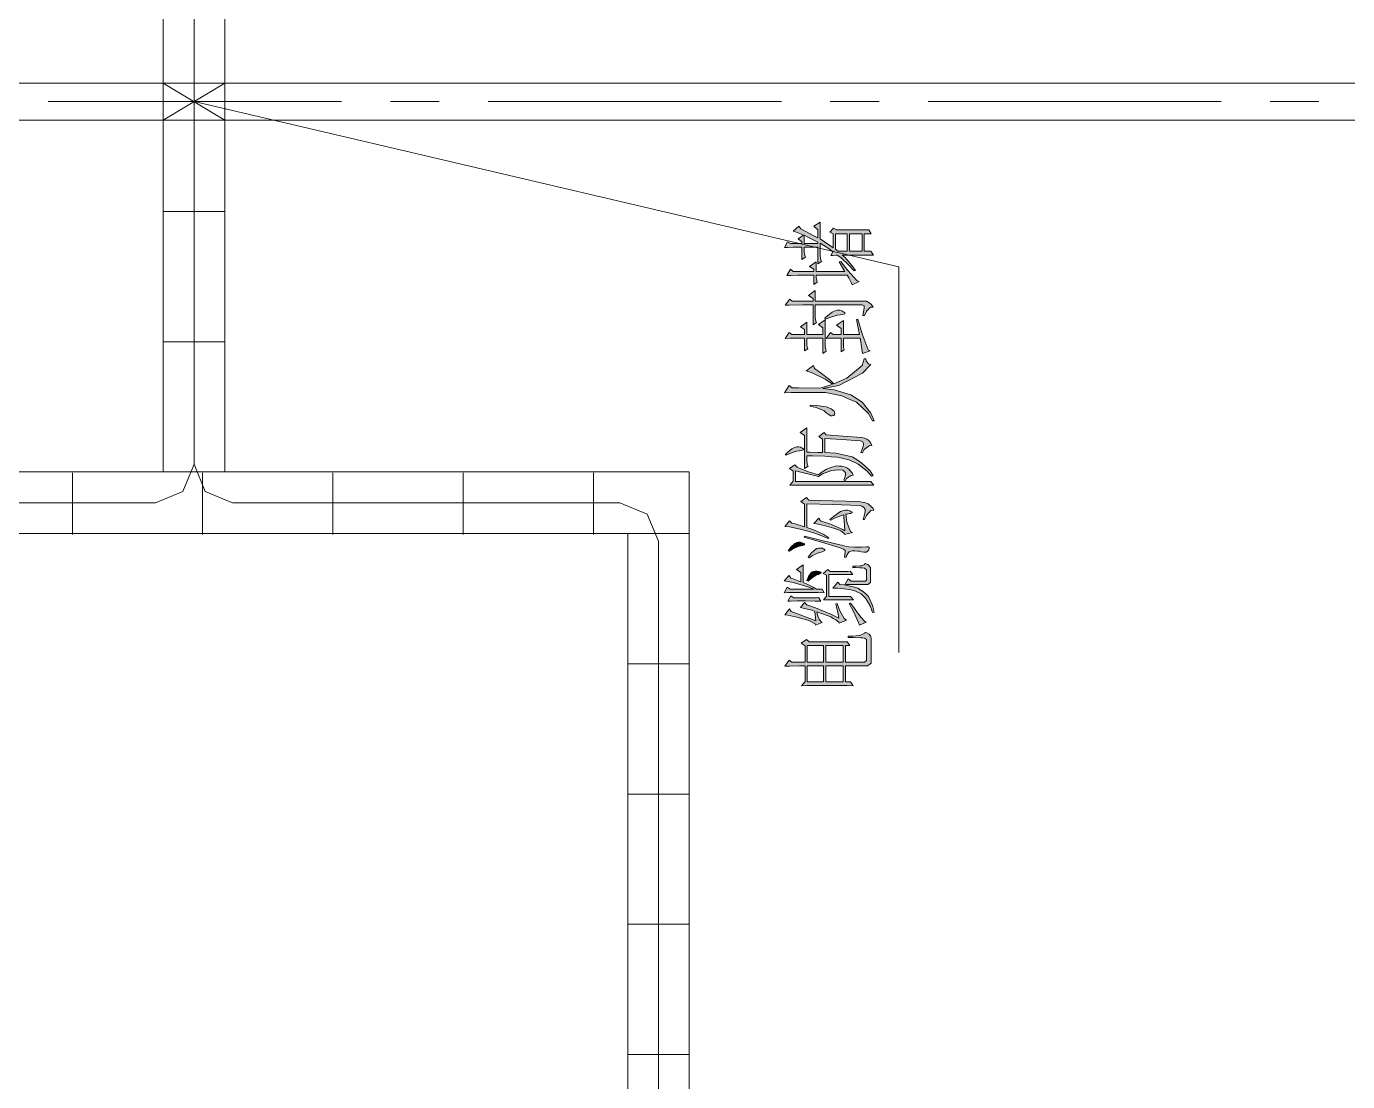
# Model space of a CAD drawing. Header units: millimetres. Extents: x 568 to 57335, y 85 to 28579.
# Drawn here: x 56595.5 to 56681.3, y 28178.5 to 28247.1 of the extents above; entities that cross this region are included whole.
import ezdxf

# ---------------------------------------------------------------- set-up
doc = ezdxf.new("R2010")
doc.units = ezdxf.units.MM

msp = doc.modelspace()

# ---------------------------------------------------------------- hatches: boundary and pattern name
h = msp.add_hatch(color=0)
h.paths.add_polyline_path([(56645.845, 28232.713), (56645.404, 28232.713), (56645.283, 28232.713), (56644.933, 28232.705), (56644.713, 28232.697), (56644.91, 28233.077), (56645.108, 28232.956), (56645.845, 28232.956), (56645.845, 28233.077), (56645.602, 28233.267), (56645.944, 28233.51), (56645.746, 28233.594), (56645.42, 28233.723), (56645.283, 28233.769), (56645.647, 28234.095), (56645.777, 28233.905), (56646.058, 28233.753), (56646.612, 28233.457), (56646.886, 28233.32), (56646.886, 28233.837), (56646.612, 28234.08), (56647.03, 28234.354), (56647.03, 28233.252), (56647.304, 28233.077), (56647.722, 28232.796), (56647.874, 28232.682), (56647.874, 28233.594), (56647.653, 28233.7), (56647.896, 28233.959), (56648.094, 28233.837), (56649.423, 28233.837), (56649.598, 28233.837), (56649.986, 28233.845), (56650.191, 28233.852), (56650.343, 28233.594), (56649.894, 28233.594), (56649.894, 28232.454), (56650.312, 28232.454), (56650.487, 28232.196), (56650.252, 28232.204), (56649.78, 28232.211), (56649.553, 28232.211), (56648.466, 28232.211), (56648.664, 28232.036), (56649.089, 28231.535), (56649.325, 28231.216), (56649.226, 28231.178), (56648.907, 28231.535), (56648.367, 28232.044), (56648.139, 28232.196), (56648.071, 28232.196), (56647.858, 28232.188), (56647.722, 28232.181), (56647.851, 28232.424), (56647.676, 28232.561), (56647.266, 28232.834), (56647.03, 28232.971), (56647.03, 28232.249), (56647.03, 28232.128), (56647.068, 28231.9), (56647.106, 28231.801), (56646.886, 28231.641), (56646.886, 28232.713), (56645.997, 28232.713), (56645.997, 28232.507), (56645.997, 28232.394), (56646.035, 28232.181), (56646.073, 28232.074), (56645.845, 28231.922)])
h.paths.add_polyline_path([(56648.93, 28232.454), (56649.75, 28232.454), (56649.75, 28233.594), (56648.93, 28233.594)])
h.paths.add_polyline_path([(56648.193, 28232.454), (56648.785, 28232.454), (56648.785, 28233.594), (56648.018, 28233.594), (56648.018, 28232.591)])
h.paths.add_polyline_path([(56645.997, 28233.495), (56645.997, 28232.956), (56646.886, 28232.956), (56646.886, 28233.047), (56646.666, 28233.153), (56646.217, 28233.381)])
h = msp.add_hatch(color=0)
h.dxf.hatch_style = 2
h.paths.add_polyline_path([(56648.633, 28231.14), (56648.269, 28231.763), (56648.367, 28231.801), (56648.823, 28231.201), (56649.416, 28230.547), (56649.553, 28230.487), (56649.104, 28230.266), (56649.044, 28230.418), (56648.884, 28230.737), (56648.785, 28230.904), (56646.764, 28230.904), (56646.764, 28230.866), (56646.764, 28230.752), (56646.802, 28230.547), (56646.833, 28230.456), (56646.612, 28230.297), (56646.612, 28230.904), (56645.777, 28230.904), (56645.587, 28230.904), (56645.131, 28230.889), (56644.865, 28230.882), (56645.108, 28231.284), (56645.283, 28231.14), (56646.612, 28231.14), (56646.612, 28231.284), (56646.339, 28231.474), (56646.764, 28231.763), (56646.764, 28231.14)])
h = msp.add_hatch(color=0)
h.dxf.hatch_style = 2
h.paths.add_polyline_path([(56649.796, 28228.291), (56649.849, 28228.511), (56649.887, 28228.785), (56649.879, 28228.845), (56649.879, 28228.906), (56649.758, 28228.967), (56649.651, 28228.967), (56646.711, 28228.967), (56646.711, 28228.245), (56646.711, 28228.131), (56646.749, 28227.919), (56646.787, 28227.827), (56646.567, 28227.675), (56646.567, 28228.967), (56645.898, 28228.967), (56644.994, 28228.959), (56644.759, 28228.952), (56645.055, 28229.347), (56645.207, 28229.21), (56646.567, 28229.21), (56646.567, 28229.385), (56646.27, 28229.59), (56646.711, 28229.902), (56646.711, 28229.21), (56649.818, 28229.21), (56650.031, 28229.21), (56650.35, 28229.02), (56650.464, 28228.83), (56650.305, 28228.83), (56650.031, 28228.564), (56649.917, 28228.291)])
h = msp.add_hatch(color=0)
h.dxf.hatch_style = 2
h.paths.add_polyline_path([(56647.38, 28228.055), (56647.326, 28228.101), (56647.516, 28228.283), (56647.798, 28228.511), (56647.896, 28228.549), (56647.995, 28228.595), (56648.155, 28228.64), (56648.215, 28228.64), (56648.291, 28228.64), (56648.436, 28228.595), (56648.504, 28228.549), (56648.572, 28228.511), (56648.633, 28228.45), (56648.633, 28228.397), (56648.489, 28228.344), (56648.337, 28228.329), (56648.132, 28228.298), (56647.653, 28228.162)])
h = msp.add_hatch(color=0)
h.dxf.hatch_style = 2
h.paths.add_polyline_path([(56646.02, 28226.809), (56645.708, 28226.809), (56645.085, 28226.802), (56644.759, 28226.794), (56645.009, 28227.189), (56645.184, 28227.052), (56646.02, 28227.052), (56646.02, 28227.364), (56645.746, 28227.554), (56646.164, 28227.843), (56646.164, 28227.052), (56647.205, 28227.052), (56647.205, 28227.486), (56646.909, 28227.691), (56647.349, 28228.002), (56647.349, 28226.376), (56647.349, 28226.262), (56647.387, 28226.057), (56647.425, 28225.958), (56647.205, 28225.806), (56647.205, 28226.809), (56646.164, 28226.809), (56646.164, 28226.308), (56646.217, 28226.118), (56646.02, 28225.981)])
h = msp.add_hatch(color=0)
h.dxf.hatch_style = 2
h.paths.add_polyline_path([(56649.575, 28227.052), (56649.378, 28228.033), (56649.477, 28228.055), (56649.758, 28227.09), (56650.153, 28226.065), (56650.267, 28225.996), (56649.773, 28225.822), (56649.735, 28226.088), (56649.659, 28226.581), (56649.629, 28226.809), (56648.542, 28226.809), (56648.542, 28226.224), (56648.588, 28226.065), (56648.39, 28225.928), (56648.39, 28226.809), (56648.048, 28226.809), (56647.562, 28226.802), (56647.425, 28226.794), (56647.699, 28227.189), (56647.874, 28227.052), (56648.39, 28227.052), (56648.39, 28227.448), (56648.094, 28227.653), (56648.542, 28227.949), (56648.542, 28227.052)])
h = msp.add_hatch(color=0)
h.dxf.hatch_style = 2
h.paths.add_polyline_path([(56645.625, 28223.58), (56647.007, 28223.558), (56647.304, 28223.649), (56647.714, 28223.778), (56647.82, 28223.824), (56647.349, 28224.143), (56646.498, 28224.568), (56646.118, 28224.682), (56646.59, 28225.032), (56646.666, 28224.842), (56647.023, 28224.591), (56647.646, 28224.097), (56647.919, 28223.854), (56648.77, 28224.219), (56649.758, 28225.032), (56649.894, 28225.48), (56649.993, 28225.48), (56650.008, 28225.328), (56650.168, 28225.138), (56650.312, 28225.1), (56649.78, 28224.53), (56648.231, 28223.748), (56647.205, 28223.542), (56647.934, 28223.466), (56649.021, 28223.14), (56649.385, 28222.897), (56649.75, 28222.654), (56650.328, 28221.932), (56650.533, 28221.453), (56650.434, 28221.438), (56650.153, 28221.947), (56649.393, 28222.661), (56648.922, 28222.859), (56648.443, 28223.064), (56647.372, 28223.277), (56646.772, 28223.284), (56646.172, 28223.292), (56645.146, 28223.284), (56644.713, 28223.269), (56645.009, 28223.732), (56645.207, 28223.58)])
h = msp.add_hatch(color=0)
h.dxf.hatch_style = 2
h.paths.add_polyline_path([(56646.369, 28222.403), (56646.369, 28222.471), (56646.81, 28222.448), (56647.418, 28222.35), (56647.585, 28222.281), (56647.752, 28222.213), (56647.942, 28222.069), (56647.957, 28221.993), (56647.972, 28221.909), (56647.949, 28221.818), (56647.904, 28221.803), (56647.866, 28221.78), (56647.805, 28221.765), (56647.722, 28221.765), (56647.539, 28221.871), (56647.425, 28221.97), (56647.289, 28222.099), (56646.764, 28222.319)])
h = msp.add_hatch(color=0)
h.dxf.hatch_style = 2
h.paths.add_polyline_path([(56647.425, 28220.541), (56648.527, 28220.458), (56649.712, 28220.359), (56649.811, 28220.336), (56649.902, 28220.321), (56650.062, 28220.253), (56650.13, 28220.207), (56650.198, 28220.169), (56650.328, 28219.987), (56650.388, 28219.85), (56650.206, 28219.82), (56649.894, 28219.577), (56649.773, 28219.364), (56649.674, 28219.379), (56649.735, 28219.539), (56649.811, 28219.789), (56649.834, 28219.88), (56649.849, 28219.979), (56649.788, 28220.093), (56649.712, 28220.116), (56649.629, 28220.139), (56648.436, 28220.23), (56647.326, 28220.298), (56647.326, 28219.379), (56648.056, 28219.349), (56649.104, 28219.105), (56649.423, 28218.908), (56649.743, 28218.703), (56650.267, 28218.186), (56650.464, 28217.875), (56650.366, 28217.859), (56650.077, 28218.171), (56649.492, 28218.627), (56649.188, 28218.771), (56648.892, 28218.908), (56648.162, 28219.083), (56647.744, 28219.113), (56647.326, 28219.143), (56646.536, 28219.174), (56646.164, 28219.174), (56646.164, 28218.916), (56646.164, 28218.802), (56646.202, 28218.596), (56646.24, 28218.498), (56646.02, 28218.346), (56646.02, 28220.488), (56645.723, 28220.693), (56646.164, 28220.99), (56646.164, 28219.417), (56646.362, 28219.409), (56646.871, 28219.387), (56647.182, 28219.379), (56647.182, 28220.26), (56646.931, 28220.435), (56647.281, 28220.678)])
h = msp.add_hatch(color=0)
h.dxf.hatch_style = 2
h.paths.add_polyline_path([(56644.759, 28219.242), (56644.933, 28219.417), (56645.192, 28219.63), (56645.283, 28219.675), (56645.366, 28219.721), (56645.503, 28219.759), (56645.549, 28219.759), (56645.625, 28219.759), (56645.761, 28219.728), (56645.822, 28219.69), (56645.883, 28219.66), (56645.944, 28219.607), (56645.944, 28219.561), (56645.807, 28219.516), (56645.678, 28219.501), (56645.48, 28219.47), (56645.047, 28219.318), (56644.812, 28219.212)])
h = msp.add_hatch(color=0)
h.dxf.hatch_style = 2
h.paths.add_polyline_path([(56650.51, 28217.259), (56650.138, 28217.267), (56648.8, 28217.274), (56647.836, 28217.274), (56646.863, 28217.274), (56645.48, 28217.267), (56645.062, 28217.259), (56645.283, 28217.518), (56645.283, 28218.171), (56645.032, 28218.346), (56645.382, 28218.589), (56645.526, 28218.429), (56645.655, 28218.369), (56646.339, 28218.118), (56646.909, 28217.928), (56647.099, 28218.08), (56647.448, 28218.3), (56647.615, 28218.369), (56647.782, 28218.444), (56648.101, 28218.513), (56648.253, 28218.505), (56648.405, 28218.505), (56648.679, 28218.429), (56648.8, 28218.361), (56648.914, 28218.293), (56649.104, 28218.072), (56649.18, 28217.913), (56648.998, 28217.875), (56648.732, 28217.708), (56648.664, 28217.571), (56648.565, 28217.586), (56648.61, 28217.708), (56648.664, 28217.913), (56648.664, 28217.996), (56648.664, 28218.057), (56648.603, 28218.156), (56648.55, 28218.201), (56648.497, 28218.239), (56648.215, 28218.262), (56647.995, 28218.239), (56647.775, 28218.224), (56647.228, 28218.019), (56646.909, 28217.829), (56645.427, 28218.186), (56645.427, 28217.495), (56650.312, 28217.495)])
h = msp.add_hatch(color=0)
h.dxf.hatch_style = 2
h.paths.add_polyline_path([(56644.736, 28214.577), (56645.032, 28214.942), (56645.184, 28214.805), (56645.404, 28214.745), (56645.822, 28214.623), (56646.02, 28214.562), (56646.02, 28216.028), (56645.769, 28216.203), (56646.141, 28216.462), (56646.293, 28216.287), (56647.858, 28216.256), (56649.583, 28216.196), (56649.743, 28216.165), (56649.91, 28216.142), (56650.153, 28216.044), (56650.236, 28215.968), (56650.328, 28215.899), (56650.464, 28215.74), (56650.51, 28215.649), (56650.328, 28215.611), (56650.031, 28215.299), (56649.917, 28215.026), (56649.818, 28215.026), (56649.879, 28215.254), (56649.94, 28215.565), (56649.94, 28215.649), (56649.94, 28215.687), (56649.91, 28215.755), (56649.879, 28215.801), (56649.849, 28215.839), (56649.743, 28215.899), (56649.659, 28215.93), (56649.575, 28215.953), (56647.836, 28216.013), (56646.164, 28216.051), (56646.164, 28214.524), (56646.559, 28214.387), (56647.273, 28214.053), (56647.6, 28213.856), (56647.524, 28213.802), (56647.243, 28213.939), (56646.552, 28214.19), (56646.141, 28214.304), (56645.739, 28214.418), (56645.032, 28214.555)])
h = msp.add_hatch(color=0)
h.dxf.hatch_style = 2
h.paths.add_polyline_path([(56648.633, 28214.289), (56648.61, 28214.676), (56648.572, 28215.2), (56648.565, 28215.337), (56648.375, 28215.284), (56647.957, 28215.117), (56647.722, 28214.995), (56647.646, 28215.026), (56647.957, 28215.276), (56648.352, 28215.557), (56648.436, 28215.58), (56648.527, 28215.611), (56648.671, 28215.633), (56648.732, 28215.633), (56648.808, 28215.633), (56648.937, 28215.603), (56648.99, 28215.573), (56649.051, 28215.542), (56649.104, 28215.504), (56649.104, 28215.474), (56649.051, 28215.451), (56648.99, 28215.436), (56648.937, 28215.421), (56648.785, 28215.39), (56648.686, 28215.375), (56648.77, 28214.858), (56648.99, 28214.266), (56649.127, 28214.197), (56648.61, 28214.061), (56648.588, 28214.122), (56648.466, 28214.235), (56648.375, 28214.289), (56648.284, 28214.334), (56647.889, 28214.471), (56647.585, 28214.555), (56647.281, 28214.638), (56646.795, 28214.745), (56646.612, 28214.767), (56646.931, 28215.117), (56647.053, 28214.957), (56647.706, 28214.729), (56648.497, 28214.387)])
h = msp.add_hatch(color=0)
h.dxf.hatch_style = 2
h.paths.add_polyline_path([(56644.956, 28213.005), (56645.131, 28213.233), (56645.374, 28213.483), (56645.442, 28213.506), (56645.511, 28213.537), (56645.625, 28213.559), (56645.67, 28213.559), (56645.746, 28213.559), (56645.868, 28213.529), (56645.921, 28213.499), (56645.967, 28213.468), (56646.02, 28213.43), (56646.02, 28213.4), (56645.898, 28213.347), (56645.769, 28213.316), (56645.609, 28213.278), (56645.23, 28213.103), (56645.009, 28212.974)])
h = msp.add_hatch(color=0)
h.dxf.hatch_style = 2
h.paths.add_polyline_path([(56646.02, 28213.954), (56647.228, 28213.658), (56648.595, 28213.324), (56648.747, 28213.293), (56648.899, 28213.263), (56649.279, 28213.24), (56649.499, 28213.24), (56649.72, 28213.248), (56650.031, 28213.255), (56650.115, 28213.271), (56650.168, 28213.271), (56650.214, 28213.233), (56650.214, 28213.195), (56650.214, 28213.164), (56650.183, 28213.073), (56650.153, 28213.027), (56650.122, 28212.974), (56650.008, 28212.921), (56649.917, 28212.921), (56649.872, 28212.921), (56649.697, 28212.944), (56649.575, 28212.974), (56649.477, 28212.989), (56649.287, 28213.005), (56649.203, 28213.005), (56649.104, 28213.005), (56648.96, 28212.967), (56648.907, 28212.929), (56648.861, 28212.891), (56648.762, 28212.724), (56648.709, 28212.594), (56648.61, 28212.594), (56648.633, 28212.746), (56648.656, 28212.944), (56648.648, 28212.982), (56648.641, 28213.02), (56648.535, 28213.103), (56648.428, 28213.157), (56648.322, 28213.202), (56647.106, 28213.567), (56645.997, 28213.886)])
h = msp.add_hatch(color=0)
h.dxf.hatch_style = 2
h.paths.add_polyline_path([(56646.24, 28212.594), (56646.453, 28212.86), (56646.779, 28213.149), (56646.893, 28213.164), (56647.015, 28213.179), (56647.182, 28213.164), (56647.228, 28213.134), (56647.281, 28213.103), (56647.326, 28213.058), (56647.326, 28213.02), (56647.205, 28212.959), (56647.083, 28212.921), (56646.909, 28212.876), (56646.521, 28212.693), (56646.316, 28212.556)])
h = msp.add_hatch(color=0)
h.dxf.hatch_style = 2
h.paths.add_polyline_path([(56647.281, 28210.277), (56646.886, 28210.285), (56646.156, 28210.292), (56645.822, 28210.292), (56645.488, 28210.292), (56644.926, 28210.285), (56644.69, 28210.277), (56644.888, 28210.642), (56645.085, 28210.505), (56646.612, 28210.505), (56646.232, 28210.672), (56645.268, 28210.953), (56644.69, 28211.06), (56645.009, 28211.402), (56645.131, 28211.227), (56645.283, 28211.174), (56645.602, 28211.06), (56645.777, 28210.984), (56645.777, 28211.592), (56645.48, 28211.797), (56645.921, 28212.093), (56645.921, 28210.953), (56646.134, 28210.862), (56646.567, 28210.642), (56646.787, 28210.505), (56647.159, 28210.505)])
h = msp.add_hatch(color=0)
h.dxf.hatch_style = 2
h.paths.add_polyline_path([(56649.94, 28210.817), (56649.416, 28210.817), (56648.755, 28210.809), (56648.633, 28210.794), (56648.854, 28211.174), (56649.051, 28211.022), (56649.872, 28211.022), (56649.97, 28211.022), (56650.054, 28211.136), (56650.039, 28211.25), (56650.039, 28211.675), (56650.039, 28211.766), (56649.902, 28211.865), (56649.758, 28211.888), (56649.613, 28211.903), (56649.317, 28211.918), (56649.15, 28211.918), (56649.15, 28212.009), (56649.347, 28212.009), (56649.629, 28212.017), (56649.712, 28212.032), (56649.788, 28212.047), (56649.91, 28212.116), (56649.94, 28212.177), (56650.13, 28212.116), (56650.297, 28211.918), (56650.29, 28211.781), (56650.29, 28211.105), (56650.29, 28210.953), (56650.115, 28210.809)])
h = msp.add_hatch(color=0)
h.dxf.hatch_style = 2
h.paths.add_polyline_path([(56646.172, 28211.075), (56646.278, 28211.333), (56646.46, 28211.614), (56646.529, 28211.637), (56646.597, 28211.66), (56646.711, 28211.675), (56646.764, 28211.675), (56646.825, 28211.675), (56646.931, 28211.66), (56646.985, 28211.645), (56647.03, 28211.63), (56647.083, 28211.599), (56647.083, 28211.569), (56646.992, 28211.508), (56646.909, 28211.47), (56646.772, 28211.417), (56646.438, 28211.204), (56646.248, 28211.037)])
h = msp.add_hatch(color=0)
h.dxf.hatch_style = 2
h.paths.add_polyline_path([(56647.676, 28211.66), (56648.177, 28211.66), (56648.831, 28211.668), (56648.983, 28211.675), (56649.158, 28211.455), (56647.6, 28211.455), (56647.6, 28210.034), (56649.006, 28210.034), (56649.203, 28209.814), (56648.96, 28209.821), (56648.466, 28209.829), (56648.231, 28209.829), (56647.987, 28209.829), (56647.501, 28209.821), (56647.251, 28209.814), (56647.448, 28210.057), (56647.448, 28211.417), (56647.228, 28211.538), (56647.524, 28211.797)])
h = msp.add_hatch(color=0)
h.dxf.hatch_style = 2
h.paths.add_polyline_path([(56647.843, 28210.573), (56648.17, 28210.969), (56648.314, 28210.817), (56648.588, 28210.786), (56649.066, 28210.695), (56649.279, 28210.634), (56649.484, 28210.566), (56649.849, 28210.346), (56650.008, 28210.194), (56650.16, 28210.034), (56650.426, 28209.449), (56650.533, 28209.016), (56650.434, 28209.001), (56650.29, 28209.381), (56649.993, 28209.905), (56649.841, 28210.057), (56649.697, 28210.201), (56649.287, 28210.406), (56649.021, 28210.46), (56648.755, 28210.513), (56648.17, 28210.573)])
h = msp.add_hatch(color=0)
h.dxf.hatch_style = 2
h.paths.add_polyline_path([(56648.238, 28208.621), (56648.193, 28208.887), (56648.094, 28209.358), (56648.041, 28209.555), (56648.139, 28209.571), (56648.291, 28209.138), (56648.588, 28208.606), (56648.732, 28208.499), (56648.269, 28208.309), (56648.238, 28208.37), (56648.048, 28208.522), (56647.881, 28208.613), (56647.714, 28208.704), (56647.182, 28208.917), (56646.81, 28209.039), (56646.825, 28208.948), (56646.878, 28208.758), (56646.924, 28208.659), (56646.962, 28208.553), (56647.083, 28208.393), (56647.152, 28208.347), (56646.734, 28208.173), (56646.711, 28208.271), (56646.293, 28208.484), (56645.898, 28208.583), (56645.503, 28208.689), (56644.926, 28208.818), (56644.736, 28208.849), (56645.032, 28209.229), (56645.154, 28209.054), (56645.549, 28208.917), (56646.354, 28208.613), (56646.757, 28208.446), (56646.688, 28209.069), (56646.491, 28209.138), (56646.02, 28209.259), (56645.746, 28209.312), (56646.02, 28209.639), (56646.172, 28209.502), (56646.726, 28209.305), (56647.76, 28208.864)])
h = msp.add_hatch(color=0)
h.dxf.hatch_style = 2
h.paths.add_polyline_path([(56647.061, 28209.723), (56646.696, 28209.738), (56646.073, 28209.745), (56645.799, 28209.745), (56645.526, 28209.745), (56645.093, 28209.738), (56644.933, 28209.723), (56645.131, 28210.087), (56645.328, 28209.95), (56646.438, 28209.95), (56646.567, 28209.95), (56646.795, 28209.958), (56646.909, 28209.966)])
h = msp.add_hatch(color=0)
h.dxf.hatch_style = 2
h.paths.add_polyline_path([(56649.575, 28208.173), (56649.522, 28208.347), (56649.188, 28209.054), (56648.907, 28209.586), (56649.006, 28209.609), (56649.142, 28209.403), (56649.416, 28209.031), (56649.545, 28208.856), (56649.682, 28208.674), (56649.917, 28208.439), (56650.016, 28208.378)])
h = msp.add_hatch(color=0)
h.paths.add_polyline_path([(56646.05, 28205.529), (56645.685, 28205.529), (56645.032, 28205.521), (56644.736, 28205.514), (56645.009, 28205.909), (56645.184, 28205.772), (56646.05, 28205.772), (56646.05, 28206.828), (56645.799, 28206.995), (56646.149, 28207.238), (56646.316, 28207.086), (56647.304, 28207.086), (56648.535, 28207.094), (56648.785, 28207.101), (56648.96, 28206.843), (56648.664, 28206.843), (56648.664, 28205.772), (56649.773, 28205.772), (56649.91, 28205.772), (56650.046, 28205.871), (56650.046, 28205.977), (56650.046, 28207.17), (56650.031, 28207.246), (56649.902, 28207.337), (56649.788, 28207.345), (56649.667, 28207.352), (56649.195, 28207.367), (56648.838, 28207.375), (56648.838, 28207.466), (56649.142, 28207.466), (56649.553, 28207.496), (56649.651, 28207.527), (56649.75, 28207.557), (56649.91, 28207.648), (56649.97, 28207.702), (56650.069, 28207.671), (56650.214, 28207.588), (56650.252, 28207.534), (56650.297, 28207.481), (56650.343, 28207.337), (56650.343, 28207.238), (56650.343, 28205.893), (56650.343, 28205.711), (56650.092, 28205.529), (56649.849, 28205.529), (56648.664, 28205.529), (56648.664, 28204.495), (56649.006, 28204.495), (56649.18, 28204.237), (56648.762, 28204.245), (56647.896, 28204.252), (56647.456, 28204.252), (56647.007, 28204.252), (56646.194, 28204.245), (56645.822, 28204.237), (56646.05, 28204.511)])
h.paths.add_polyline_path([(56647.402, 28205.772), (56648.512, 28205.772), (56648.512, 28206.843), (56647.402, 28206.843)])
h.paths.add_polyline_path([(56647.402, 28204.495), (56648.512, 28204.495), (56648.512, 28205.529), (56647.402, 28205.529)])
h.paths.add_polyline_path([(56646.194, 28205.772), (56647.251, 28205.772), (56647.251, 28206.843), (56646.194, 28206.843)])
h.paths.add_polyline_path([(56646.194, 28204.495), (56647.251, 28204.495), (56647.251, 28205.529), (56646.194, 28205.529)])

# ---------------------------------------------------------------- linework, layer by layer
at = {"color": 0, "lineweight": 0}
for points in [[(56604.355, 28218.125), (56604.355, 28257.177)], [(56606.361, 28218.619), (56606.361, 28257.177)], [(56608.359, 28218.125), (56608.359, 28257.177)], [(56807.436, 28243.38), (56262.551, 28243.38)], [(56608.359, 28240.979), (56604.355, 28243.38)], [(56604.355, 28240.979), (56608.359, 28243.38)], [(56615.941, 28242.179), (56596.894, 28242.179)], [(56652.143, 28231.436), (56606.361, 28242.179)], [(56622.285, 28242.179), (56619.117, 28242.179)], [(56644.508, 28242.179), (56625.461, 28242.179)], [(56650.859, 28242.179), (56647.684, 28242.179)], [(56673.074, 28242.179), (56654.035, 28242.179)], [(56679.426, 28242.179), (56676.25, 28242.179)], [(56807.436, 28240.979), (56262.551, 28240.979)], [(56604.355, 28235.037), (56608.359, 28235.037)], [(56652.143, 28206.395), (56652.143, 28231.436)], [(56604.355, 28226.581), (56608.359, 28226.581)], [(56652.143, 28211.09), (56652.143, 28224.994)], [(56638.521, 28218.125), (56548.202, 28218.125)], [(56598.459, 28214.061), (56598.459, 28218.065)], [(56603.861, 28216.12), (56605.624, 28216.857), (56606.361, 28218.619)], [(56606.361, 28218.619), (56607.09, 28216.857), (56608.86, 28216.12)], [(56606.915, 28214.061), (56606.915, 28218.065)], [(56615.379, 28214.061), (56615.379, 28218.065)], [(56623.835, 28214.061), (56623.835, 28218.065)], [(56632.299, 28214.061), (56632.299, 28218.065)], [(56638.521, 27977.71), (56638.521, 28218.125)], [(56603.861, 28216.12), (56551.256, 28216.12)], [(56634.023, 28216.12), (56608.86, 28216.12)], [(56636.523, 28213.62), (56635.793, 28215.39), (56634.023, 28216.12)], [(56634.525, 28214.122), (56548.202, 28214.122)], [(56634.525, 27973.713), (56634.525, 28214.122)], [(56634.525, 28214.122), (56638.521, 28214.122)], [(56636.523, 27978.211), (56636.523, 28213.62)], [(56634.525, 28205.665), (56638.521, 28205.665)], [(56634.525, 28197.202), (56638.521, 28197.202)], [(56634.525, 28188.746), (56638.521, 28188.746)], [(56634.525, 28180.282), (56638.521, 28180.282)]]:
    msp.add_lwpolyline(points, dxfattribs=at)
for points in [[(56645.845, 28232.713), (56645.404, 28232.713), (56645.283, 28232.713), (56644.933, 28232.705), (56644.713, 28232.697), (56644.91, 28233.077), (56645.108, 28232.956), (56645.845, 28232.956), (56645.845, 28233.077), (56645.602, 28233.267), (56645.944, 28233.51), (56645.746, 28233.594), (56645.42, 28233.723), (56645.283, 28233.769), (56645.647, 28234.095), (56645.777, 28233.905), (56646.058, 28233.753), (56646.612, 28233.457), (56646.886, 28233.32), (56646.886, 28233.837), (56646.612, 28234.08), (56647.03, 28234.354), (56647.03, 28233.252), (56647.304, 28233.077), (56647.722, 28232.796), (56647.874, 28232.682), (56647.874, 28233.594), (56647.653, 28233.7), (56647.896, 28233.959), (56648.094, 28233.837), (56649.423, 28233.837), (56649.598, 28233.837), (56649.986, 28233.845), (56650.191, 28233.852), (56650.343, 28233.594), (56649.894, 28233.594), (56649.894, 28232.454), (56650.312, 28232.454), (56650.487, 28232.196), (56650.252, 28232.204), (56649.78, 28232.211), (56649.553, 28232.211), (56648.466, 28232.211), (56648.664, 28232.036), (56649.089, 28231.535), (56649.325, 28231.216), (56649.226, 28231.178), (56648.907, 28231.535), (56648.367, 28232.044), (56648.139, 28232.196), (56648.071, 28232.196), (56647.858, 28232.188), (56647.722, 28232.181), (56647.851, 28232.424), (56647.676, 28232.561), (56647.266, 28232.834), (56647.03, 28232.971), (56647.03, 28232.249), (56647.03, 28232.128), (56647.068, 28231.9), (56647.106, 28231.801), (56646.886, 28231.641), (56646.886, 28232.713), (56645.997, 28232.713), (56645.997, 28232.507), (56645.997, 28232.394), (56646.035, 28232.181), (56646.073, 28232.074), (56645.845, 28231.922)], [(56645.997, 28233.495), (56645.997, 28232.956), (56646.886, 28232.956), (56646.886, 28233.047), (56646.666, 28233.153), (56646.217, 28233.381)], [(56648.193, 28232.454), (56648.785, 28232.454), (56648.785, 28233.594), (56648.018, 28233.594), (56648.018, 28232.591)], [(56648.93, 28232.454), (56649.75, 28232.454), (56649.75, 28233.594), (56648.93, 28233.594)], [(56648.633, 28231.14), (56648.269, 28231.763), (56648.367, 28231.801), (56648.823, 28231.201), (56649.416, 28230.547), (56649.553, 28230.487), (56649.104, 28230.266), (56649.044, 28230.418), (56648.884, 28230.737), (56648.785, 28230.904), (56646.764, 28230.904), (56646.764, 28230.866), (56646.764, 28230.752), (56646.802, 28230.547), (56646.833, 28230.456), (56646.612, 28230.297), (56646.612, 28230.904), (56645.777, 28230.904), (56645.587, 28230.904), (56645.131, 28230.889), (56644.865, 28230.882), (56645.108, 28231.284), (56645.283, 28231.14), (56646.612, 28231.14), (56646.612, 28231.284), (56646.339, 28231.474), (56646.764, 28231.763), (56646.764, 28231.14)], [(56649.796, 28228.291), (56649.849, 28228.511), (56649.887, 28228.785), (56649.879, 28228.845), (56649.879, 28228.906), (56649.758, 28228.967), (56649.651, 28228.967), (56646.711, 28228.967), (56646.711, 28228.245), (56646.711, 28228.131), (56646.749, 28227.919), (56646.787, 28227.827), (56646.567, 28227.675), (56646.567, 28228.967), (56645.898, 28228.967), (56644.994, 28228.959), (56644.759, 28228.952), (56645.055, 28229.347), (56645.207, 28229.21), (56646.567, 28229.21), (56646.567, 28229.385), (56646.27, 28229.59), (56646.711, 28229.902), (56646.711, 28229.21), (56649.818, 28229.21), (56650.031, 28229.21), (56650.35, 28229.02), (56650.464, 28228.83), (56650.305, 28228.83), (56650.031, 28228.564), (56649.917, 28228.291)], [(56647.38, 28228.055), (56647.326, 28228.101), (56647.516, 28228.283), (56647.798, 28228.511), (56647.896, 28228.549), (56647.995, 28228.595), (56648.155, 28228.64), (56648.215, 28228.64), (56648.291, 28228.64), (56648.436, 28228.595), (56648.504, 28228.549), (56648.572, 28228.511), (56648.633, 28228.45), (56648.633, 28228.397), (56648.489, 28228.344), (56648.337, 28228.329), (56648.132, 28228.298), (56647.653, 28228.162)], [(56646.02, 28226.809), (56645.708, 28226.809), (56645.085, 28226.802), (56644.759, 28226.794), (56645.009, 28227.189), (56645.184, 28227.052), (56646.02, 28227.052), (56646.02, 28227.364), (56645.746, 28227.554), (56646.164, 28227.843), (56646.164, 28227.052), (56647.205, 28227.052), (56647.205, 28227.486), (56646.909, 28227.691), (56647.349, 28228.002), (56647.349, 28226.376), (56647.349, 28226.262), (56647.387, 28226.057), (56647.425, 28225.958), (56647.205, 28225.806), (56647.205, 28226.809), (56646.164, 28226.809), (56646.164, 28226.308), (56646.217, 28226.118), (56646.02, 28225.981)], [(56649.575, 28227.052), (56649.378, 28228.033), (56649.477, 28228.055), (56649.758, 28227.09), (56650.153, 28226.065), (56650.267, 28225.996), (56649.773, 28225.822), (56649.735, 28226.088), (56649.659, 28226.581), (56649.629, 28226.809), (56648.542, 28226.809), (56648.542, 28226.224), (56648.588, 28226.065), (56648.39, 28225.928), (56648.39, 28226.809), (56648.048, 28226.809), (56647.562, 28226.802), (56647.425, 28226.794), (56647.699, 28227.189), (56647.874, 28227.052), (56648.39, 28227.052), (56648.39, 28227.448), (56648.094, 28227.653), (56648.542, 28227.949), (56648.542, 28227.052)], [(56645.625, 28223.58), (56647.007, 28223.558), (56647.304, 28223.649), (56647.714, 28223.778), (56647.82, 28223.824), (56647.349, 28224.143), (56646.498, 28224.568), (56646.118, 28224.682), (56646.59, 28225.032), (56646.666, 28224.842), (56647.023, 28224.591), (56647.646, 28224.097), (56647.919, 28223.854), (56648.77, 28224.219), (56649.758, 28225.032), (56649.894, 28225.48), (56649.993, 28225.48), (56650.008, 28225.328), (56650.168, 28225.138), (56650.312, 28225.1), (56649.78, 28224.53), (56648.231, 28223.748), (56647.205, 28223.542), (56647.934, 28223.466), (56649.021, 28223.14), (56649.385, 28222.897), (56649.75, 28222.654), (56650.328, 28221.932), (56650.533, 28221.453), (56650.434, 28221.438), (56650.153, 28221.947), (56649.393, 28222.661), (56648.922, 28222.859), (56648.443, 28223.064), (56647.372, 28223.277), (56646.772, 28223.284), (56646.172, 28223.292), (56645.146, 28223.284), (56644.713, 28223.269), (56645.009, 28223.732), (56645.207, 28223.58)], [(56646.369, 28222.403), (56646.369, 28222.471), (56646.81, 28222.448), (56647.418, 28222.35), (56647.585, 28222.281), (56647.752, 28222.213), (56647.942, 28222.069), (56647.957, 28221.993), (56647.972, 28221.909), (56647.949, 28221.818), (56647.904, 28221.803), (56647.866, 28221.78), (56647.805, 28221.765), (56647.722, 28221.765), (56647.539, 28221.871), (56647.425, 28221.97), (56647.289, 28222.099), (56646.764, 28222.319)], [(56647.425, 28220.541), (56648.527, 28220.458), (56649.712, 28220.359), (56649.811, 28220.336), (56649.902, 28220.321), (56650.062, 28220.253), (56650.13, 28220.207), (56650.198, 28220.169), (56650.328, 28219.987), (56650.388, 28219.85), (56650.206, 28219.82), (56649.894, 28219.577), (56649.773, 28219.364), (56649.674, 28219.379), (56649.735, 28219.539), (56649.811, 28219.789), (56649.834, 28219.88), (56649.849, 28219.979), (56649.788, 28220.093), (56649.712, 28220.116), (56649.629, 28220.139), (56648.436, 28220.23), (56647.326, 28220.298), (56647.326, 28219.379), (56648.056, 28219.349), (56649.104, 28219.105), (56649.423, 28218.908), (56649.743, 28218.703), (56650.267, 28218.186), (56650.464, 28217.875), (56650.366, 28217.859), (56650.077, 28218.171), (56649.492, 28218.627), (56649.188, 28218.771), (56648.892, 28218.908), (56648.162, 28219.083), (56647.744, 28219.113), (56647.326, 28219.143), (56646.536, 28219.174), (56646.164, 28219.174), (56646.164, 28218.916), (56646.164, 28218.802), (56646.202, 28218.596), (56646.24, 28218.498), (56646.02, 28218.346), (56646.02, 28220.488), (56645.723, 28220.693), (56646.164, 28220.99), (56646.164, 28219.417), (56646.362, 28219.409), (56646.871, 28219.387), (56647.182, 28219.379), (56647.182, 28220.26), (56646.931, 28220.435), (56647.281, 28220.678)], [(56644.759, 28219.242), (56644.933, 28219.417), (56645.192, 28219.63), (56645.283, 28219.675), (56645.366, 28219.721), (56645.503, 28219.759), (56645.549, 28219.759), (56645.625, 28219.759), (56645.761, 28219.728), (56645.822, 28219.69), (56645.883, 28219.66), (56645.944, 28219.607), (56645.944, 28219.561), (56645.807, 28219.516), (56645.678, 28219.501), (56645.48, 28219.47), (56645.047, 28219.318), (56644.812, 28219.212)], [(56650.51, 28217.259), (56650.138, 28217.267), (56648.8, 28217.274), (56647.836, 28217.274), (56646.863, 28217.274), (56645.48, 28217.267), (56645.062, 28217.259), (56645.283, 28217.518), (56645.283, 28218.171), (56645.032, 28218.346), (56645.382, 28218.589), (56645.526, 28218.429), (56645.655, 28218.369), (56646.339, 28218.118), (56646.909, 28217.928), (56647.099, 28218.08), (56647.448, 28218.3), (56647.615, 28218.369), (56647.782, 28218.444), (56648.101, 28218.513), (56648.253, 28218.505), (56648.405, 28218.505), (56648.679, 28218.429), (56648.8, 28218.361), (56648.914, 28218.293), (56649.104, 28218.072), (56649.18, 28217.913), (56648.998, 28217.875), (56648.732, 28217.708), (56648.664, 28217.571), (56648.565, 28217.586), (56648.61, 28217.708), (56648.664, 28217.913), (56648.664, 28217.996), (56648.664, 28218.057), (56648.603, 28218.156), (56648.55, 28218.201), (56648.497, 28218.239), (56648.215, 28218.262), (56647.995, 28218.239), (56647.775, 28218.224), (56647.228, 28218.019), (56646.909, 28217.829), (56645.427, 28218.186), (56645.427, 28217.495), (56650.312, 28217.495)], [(56644.736, 28214.577), (56645.032, 28214.942), (56645.184, 28214.805), (56645.404, 28214.745), (56645.822, 28214.623), (56646.02, 28214.562), (56646.02, 28216.028), (56645.769, 28216.203), (56646.141, 28216.462), (56646.293, 28216.287), (56647.858, 28216.256), (56649.583, 28216.196), (56649.743, 28216.165), (56649.91, 28216.142), (56650.153, 28216.044), (56650.236, 28215.968), (56650.328, 28215.899), (56650.464, 28215.74), (56650.51, 28215.649), (56650.328, 28215.611), (56650.031, 28215.299), (56649.917, 28215.026), (56649.818, 28215.026), (56649.879, 28215.254), (56649.94, 28215.565), (56649.94, 28215.649), (56649.94, 28215.687), (56649.91, 28215.755), (56649.879, 28215.801), (56649.849, 28215.839), (56649.743, 28215.899), (56649.659, 28215.93), (56649.575, 28215.953), (56647.836, 28216.013), (56646.164, 28216.051), (56646.164, 28214.524), (56646.559, 28214.387), (56647.273, 28214.053), (56647.6, 28213.856), (56647.524, 28213.802), (56647.243, 28213.939), (56646.552, 28214.19), (56646.141, 28214.304), (56645.739, 28214.418), (56645.032, 28214.555)], [(56648.633, 28214.289), (56648.61, 28214.676), (56648.572, 28215.2), (56648.565, 28215.337), (56648.375, 28215.284), (56647.957, 28215.117), (56647.722, 28214.995), (56647.646, 28215.026), (56647.957, 28215.276), (56648.352, 28215.557), (56648.436, 28215.58), (56648.527, 28215.611), (56648.671, 28215.633), (56648.732, 28215.633), (56648.808, 28215.633), (56648.937, 28215.603), (56648.99, 28215.573), (56649.051, 28215.542), (56649.104, 28215.504), (56649.104, 28215.474), (56649.051, 28215.451), (56648.99, 28215.436), (56648.937, 28215.421), (56648.785, 28215.39), (56648.686, 28215.375), (56648.77, 28214.858), (56648.99, 28214.266), (56649.127, 28214.197), (56648.61, 28214.061), (56648.588, 28214.122), (56648.466, 28214.235), (56648.375, 28214.289), (56648.284, 28214.334), (56647.889, 28214.471), (56647.585, 28214.555), (56647.281, 28214.638), (56646.795, 28214.745), (56646.612, 28214.767), (56646.931, 28215.117), (56647.053, 28214.957), (56647.706, 28214.729), (56648.497, 28214.387)], [(56644.956, 28213.005), (56645.131, 28213.233), (56645.374, 28213.483), (56645.442, 28213.506), (56645.511, 28213.537), (56645.625, 28213.559), (56645.67, 28213.559), (56645.746, 28213.559), (56645.868, 28213.529), (56645.921, 28213.499), (56645.967, 28213.468), (56646.02, 28213.43), (56646.02, 28213.4), (56645.898, 28213.347), (56645.769, 28213.316), (56645.609, 28213.278), (56645.23, 28213.103), (56645.009, 28212.974)], [(56646.02, 28213.954), (56647.228, 28213.658), (56648.595, 28213.324), (56648.747, 28213.293), (56648.899, 28213.263), (56649.279, 28213.24), (56649.499, 28213.24), (56649.72, 28213.248), (56650.031, 28213.255), (56650.115, 28213.271), (56650.168, 28213.271), (56650.214, 28213.233), (56650.214, 28213.195), (56650.214, 28213.164), (56650.183, 28213.073), (56650.153, 28213.027), (56650.122, 28212.974), (56650.008, 28212.921), (56649.917, 28212.921), (56649.872, 28212.921), (56649.697, 28212.944), (56649.575, 28212.974), (56649.477, 28212.989), (56649.287, 28213.005), (56649.203, 28213.005), (56649.104, 28213.005), (56648.96, 28212.967), (56648.907, 28212.929), (56648.861, 28212.891), (56648.762, 28212.724), (56648.709, 28212.594), (56648.61, 28212.594), (56648.633, 28212.746), (56648.656, 28212.944), (56648.648, 28212.982), (56648.641, 28213.02), (56648.535, 28213.103), (56648.428, 28213.157), (56648.322, 28213.202), (56647.106, 28213.567), (56645.997, 28213.886)], [(56646.24, 28212.594), (56646.453, 28212.86), (56646.779, 28213.149), (56646.893, 28213.164), (56647.015, 28213.179), (56647.182, 28213.164), (56647.228, 28213.134), (56647.281, 28213.103), (56647.326, 28213.058), (56647.326, 28213.02), (56647.205, 28212.959), (56647.083, 28212.921), (56646.909, 28212.876), (56646.521, 28212.693), (56646.316, 28212.556)], [(56647.281, 28210.277), (56646.886, 28210.285), (56646.156, 28210.292), (56645.822, 28210.292), (56645.488, 28210.292), (56644.926, 28210.285), (56644.69, 28210.277), (56644.888, 28210.642), (56645.085, 28210.505), (56646.612, 28210.505), (56646.232, 28210.672), (56645.268, 28210.953), (56644.69, 28211.06), (56645.009, 28211.402), (56645.131, 28211.227), (56645.283, 28211.174), (56645.602, 28211.06), (56645.777, 28210.984), (56645.777, 28211.592), (56645.48, 28211.797), (56645.921, 28212.093), (56645.921, 28210.953), (56646.134, 28210.862), (56646.567, 28210.642), (56646.787, 28210.505), (56647.159, 28210.505)], [(56649.94, 28210.817), (56649.416, 28210.817), (56648.755, 28210.809), (56648.633, 28210.794), (56648.854, 28211.174), (56649.051, 28211.022), (56649.872, 28211.022), (56649.97, 28211.022), (56650.054, 28211.136), (56650.039, 28211.25), (56650.039, 28211.675), (56650.039, 28211.766), (56649.902, 28211.865), (56649.758, 28211.888), (56649.613, 28211.903), (56649.317, 28211.918), (56649.15, 28211.918), (56649.15, 28212.009), (56649.347, 28212.009), (56649.629, 28212.017), (56649.712, 28212.032), (56649.788, 28212.047), (56649.91, 28212.116), (56649.94, 28212.177), (56650.13, 28212.116), (56650.297, 28211.918), (56650.29, 28211.781), (56650.29, 28211.105), (56650.29, 28210.953), (56650.115, 28210.809)], [(56646.172, 28211.075), (56646.278, 28211.333), (56646.46, 28211.614), (56646.529, 28211.637), (56646.597, 28211.66), (56646.711, 28211.675), (56646.764, 28211.675), (56646.825, 28211.675), (56646.931, 28211.66), (56646.985, 28211.645), (56647.03, 28211.63), (56647.083, 28211.599), (56647.083, 28211.569), (56646.992, 28211.508), (56646.909, 28211.47), (56646.772, 28211.417), (56646.438, 28211.204), (56646.248, 28211.037)], [(56647.676, 28211.66), (56648.177, 28211.66), (56648.831, 28211.668), (56648.983, 28211.675), (56649.158, 28211.455), (56647.6, 28211.455), (56647.6, 28210.034), (56649.006, 28210.034), (56649.203, 28209.814), (56648.96, 28209.821), (56648.466, 28209.829), (56648.231, 28209.829), (56647.987, 28209.829), (56647.501, 28209.821), (56647.251, 28209.814), (56647.448, 28210.057), (56647.448, 28211.417), (56647.228, 28211.538), (56647.524, 28211.797)], [(56647.843, 28210.573), (56648.17, 28210.969), (56648.314, 28210.817), (56648.588, 28210.786), (56649.066, 28210.695), (56649.279, 28210.634), (56649.484, 28210.566), (56649.849, 28210.346), (56650.008, 28210.194), (56650.16, 28210.034), (56650.426, 28209.449), (56650.533, 28209.016), (56650.434, 28209.001), (56650.29, 28209.381), (56649.993, 28209.905), (56649.841, 28210.057), (56649.697, 28210.201), (56649.287, 28210.406), (56649.021, 28210.46), (56648.755, 28210.513), (56648.17, 28210.573)], [(56648.238, 28208.621), (56648.193, 28208.887), (56648.094, 28209.358), (56648.041, 28209.555), (56648.139, 28209.571), (56648.291, 28209.138), (56648.588, 28208.606), (56648.732, 28208.499), (56648.269, 28208.309), (56648.238, 28208.37), (56648.048, 28208.522), (56647.881, 28208.613), (56647.714, 28208.704), (56647.182, 28208.917), (56646.81, 28209.039), (56646.825, 28208.948), (56646.878, 28208.758), (56646.924, 28208.659), (56646.962, 28208.553), (56647.083, 28208.393), (56647.152, 28208.347), (56646.734, 28208.173), (56646.711, 28208.271), (56646.293, 28208.484), (56645.898, 28208.583), (56645.503, 28208.689), (56644.926, 28208.818), (56644.736, 28208.849), (56645.032, 28209.229), (56645.154, 28209.054), (56645.549, 28208.917), (56646.354, 28208.613), (56646.757, 28208.446), (56646.688, 28209.069), (56646.491, 28209.138), (56646.02, 28209.259), (56645.746, 28209.312), (56646.02, 28209.639), (56646.172, 28209.502), (56646.726, 28209.305), (56647.76, 28208.864)], [(56647.061, 28209.723), (56646.696, 28209.738), (56646.073, 28209.745), (56645.799, 28209.745), (56645.526, 28209.745), (56645.093, 28209.738), (56644.933, 28209.723), (56645.131, 28210.087), (56645.328, 28209.95), (56646.438, 28209.95), (56646.567, 28209.95), (56646.795, 28209.958), (56646.909, 28209.966)], [(56649.575, 28208.173), (56649.522, 28208.347), (56649.188, 28209.054), (56648.907, 28209.586), (56649.006, 28209.609), (56649.142, 28209.403), (56649.416, 28209.031), (56649.545, 28208.856), (56649.682, 28208.674), (56649.917, 28208.439), (56650.016, 28208.378)], [(56646.05, 28205.529), (56645.685, 28205.529), (56645.032, 28205.521), (56644.736, 28205.514), (56645.009, 28205.909), (56645.184, 28205.772), (56646.05, 28205.772), (56646.05, 28206.828), (56645.799, 28206.995), (56646.149, 28207.238), (56646.316, 28207.086), (56647.304, 28207.086), (56648.535, 28207.094), (56648.785, 28207.101), (56648.96, 28206.843), (56648.664, 28206.843), (56648.664, 28205.772), (56649.773, 28205.772), (56649.91, 28205.772), (56650.046, 28205.871), (56650.046, 28205.977), (56650.046, 28207.17), (56650.031, 28207.246), (56649.902, 28207.337), (56649.788, 28207.345), (56649.667, 28207.352), (56649.195, 28207.367), (56648.838, 28207.375), (56648.838, 28207.466), (56649.142, 28207.466), (56649.553, 28207.496), (56649.651, 28207.527), (56649.75, 28207.557), (56649.91, 28207.648), (56649.97, 28207.702), (56650.069, 28207.671), (56650.214, 28207.588), (56650.252, 28207.534), (56650.297, 28207.481), (56650.343, 28207.337), (56650.343, 28207.238), (56650.343, 28205.893), (56650.343, 28205.711), (56650.092, 28205.529), (56649.849, 28205.529), (56648.664, 28205.529), (56648.664, 28204.495), (56649.006, 28204.495), (56649.18, 28204.237), (56648.762, 28204.245), (56647.896, 28204.252), (56647.456, 28204.252), (56647.007, 28204.252), (56646.194, 28204.245), (56645.822, 28204.237), (56646.05, 28204.511)], [(56646.194, 28205.772), (56647.251, 28205.772), (56647.251, 28206.843), (56646.194, 28206.843)], [(56647.402, 28205.772), (56648.512, 28205.772), (56648.512, 28206.843), (56647.402, 28206.843)], [(56646.194, 28204.495), (56647.251, 28204.495), (56647.251, 28205.529), (56646.194, 28205.529)], [(56647.402, 28204.495), (56648.512, 28204.495), (56648.512, 28205.529), (56647.402, 28205.529)]]:
    msp.add_lwpolyline(points, close=True, dxfattribs=at)

doc.saveas('drawing.dxf')
